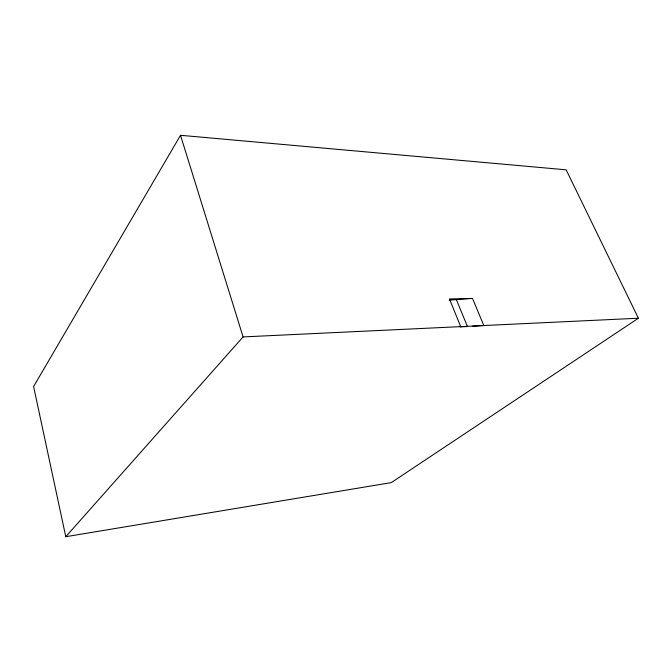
<?xml version="1.0" encoding="UTF-8"?>
<svg xmlns="http://www.w3.org/2000/svg" width="672" height="672" viewBox="0 0 672 672"><rect width="100%" height="100%" fill="white"/><g stroke="black" fill="none" stroke-linecap="round" stroke-linejoin="round"><path stroke-width="1.01" d="M180.524 135.29L33.6 386.518L65.78 536.71L391.264 482.622L638.4 318.226L566.152 169.814L180.524 135.29L243.088 336.916L65.78 536.71M449.249 300.14L472.5 298.41L483.823 325.534L472.55 326.231M243.088 336.916L638.4 318.226M460.135 326.894L467.435 326.55L456.523 299.956M472.5 298.41L449.45 298.964L460.706 326.626"/></g></svg>
